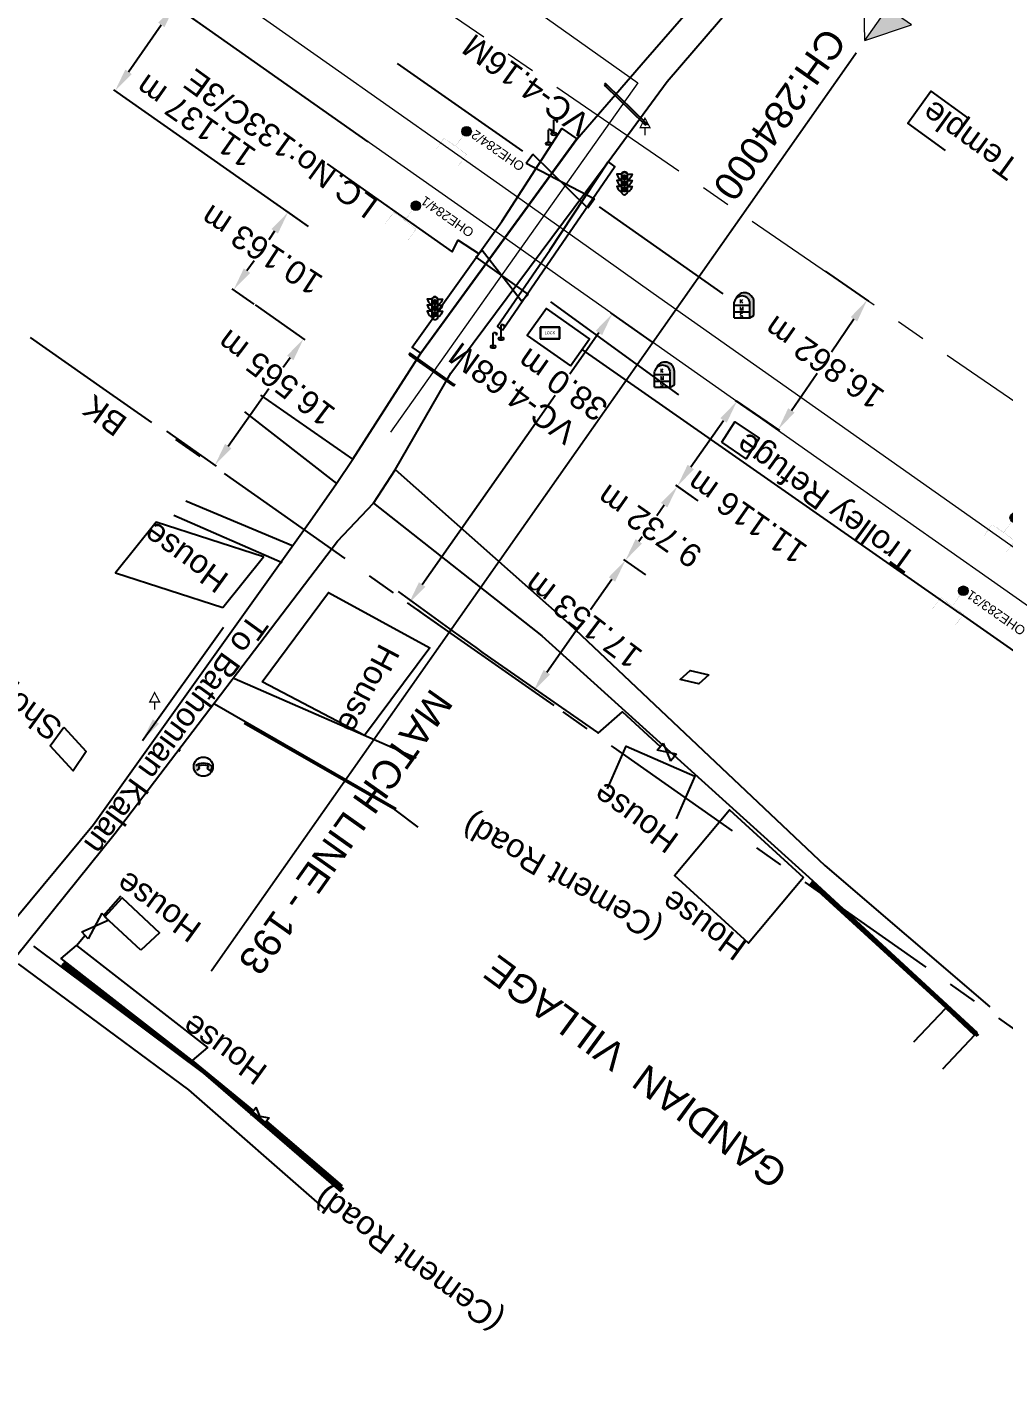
# Model space of a CAD drawing. Header units: metres. Extents: x 646303 to 662875, y 3366650 to 3378730.
# Drawn here: x 657634.2 to 657739, y 3370200.3 to 3370347 of the extents above; entities that cross this region are included whole.
import ezdxf
from ezdxf.enums import TextEntityAlignment as Align

# ---------------------------------------------------------------- set-up
doc = ezdxf.new("R2010")
doc.units = ezdxf.units.M
doc.header["$MEASUREMENT"] = 0
doc.header["$PDMODE"] = 3
doc.header["$PDSIZE"] = 0.5
doc.linetypes.add('CENTER', pattern=[50.8, 31.75, -6.35, 6.35, -6.35])
doc.linetypes.add('PHANTOM2', pattern=[1.25, 0.625, -0.125, 0.125, -0.125, 0.125, -0.125])
for name, color, linetype in [('ARCH', 7, 'Continuous'), ('CART_TRACK', 34, 'Continuous'), ('COMMERCIAL_BLD_PUC', 251, 'Continuous'), ('COMPOUND_WALL', 251, 'Continuous'), ('DFCC Boundary', 6, 'CENTER'), ('Dimension', 10, 'Continuous'), ('DRAIN_BOTTOM', 5, 'Continuous'), ('DRAIN_TOP', 5, 'Continuous'), ('FOOTPATH', 251, 'Continuous'), ('Gate', 251, 'Continuous'), ('GOVT_BUILDING', 251, 'Continuous'), ('GRILL', 251, 'Continuous'), ('KILOMETER_STONE', 251, 'Continuous'), ('LAMP_POST', 7, 'Continuous'), ('LOCK', 251, 'Continuous'), ('MATCH LINE', 7, 'Continuous'), ('RELIGIOUS_PLACE', 251, 'Continuous'), ('RESIDENTIAL_BL_PUC', 251, 'Continuous'), ('Side Details', 251, 'Continuous'), ('SIGN_BOARD', 251, 'Continuous'), ('SIGNAL_POST', 8, 'Continuous'), ('SUB_ROAD_EDGE', 34, 'Continuous'), ('TELEPHONE', 251, 'Continuous'), ('Telephone_Pole', 251, 'Continuous'), ('TOPO_GATE', 251, 'Continuous'), ('TOPO_TEXT', 251, 'Continuous'), ('TROLLEY_STAND', 7, 'Continuous'), ('Village Name', 7, 'Continuous')]:
    doc.layers.add(name, color=color, linetype=linetype)
for name, color, linetype, lineweight in [('BOUNDARY DIMENTION', 10, 'Continuous', 0), ('Existing Chainage', 7, 'Continuous', 0), ('Existing IR Track', 143, 'Continuous', 0), ('Existing Railway Boundary', 7, 'CENTER', 0), ('KM STONE', 7, 'Continuous', 0), ('LC DETAILS IN PLAN', 7, 'Continuous', 0), ('OHE MAST', 8, 'Continuous', 0), ('OHE MAST TEXT', 8, 'Continuous', 0)]:
    doc.layers.add(name, color=color, linetype=linetype, lineweight=lineweight)
doc.styles.add('CUT-FILL', font='cut-fill.shx', dxfattribs={"height": 2})
doc.styles.add('notes', font='romans.shx', dxfattribs={"height": 2})
doc.styles.get("Standard").update_dxf_attribs({"font": 'arial.ttf'})
doc.styles.add('Style-Arial', font='arial.ttf')
doc.styles.add('Vill txt', font='arial.ttf', dxfattribs={"height": 3})
doc.dimstyles.new('DIM', dxfattribs={"dimtxt": 2.5, "dimasz": 2.5, "dimexe": 0.18, "dimexo": 0.0625, "dimgap": 0.09, "dimtad": 0, "dimtih": 1, "dimtoh": 1, "dimdec": 3, "dimzin": 0, "dimdsep": 46, "dimtxsty": 'Standard', "dimcen": 0.09, "dimadec": 0, "dimazin": 0, "dimtfac": 1, "dimtdec": 3, "dimtofl": 0, "dimtmove": 0, "dimatfit": 3, "dimfxl": 1, "dimtolj": 1, "dimtzin": 0, "dimarcsym": 0})
doc.dimstyles.new('ISO-25', dxfattribs={"dimtxt": 2.5, "dimasz": 2.5, "dimexe": 1.25, "dimexo": 0.625, "dimtad": 1, "dimtxsty": 'Standard', "dimcen": 2.5, "dimadec": 0, "dimazin": 0, "dimtfac": 1, "dimtmove": 0, "dimatfit": 3, "dimfxl": 1, "dimarcsym": 0})

# ---------------------------------------------------------------- blocks, each defined once
blk = doc.blocks.new('GT')
at = {"layer": 'Gate'}
for p, q in [((-0.5, -0.5), (-0.5, 0.5)), ((-0.5, 0.5), (0.5, -0.5)), ((0.5, 0.5), (0.5, -0.5))]:
    blk.add_line(p, q, dxfattribs=at)
blk.add_lwpolyline([(0.5, 0.5), (-0.5, -0.5)], dxfattribs=at)
blk = doc.blocks.new('KMS')
blk.add_hatch(color=256).paths.add_polyline_path([(0.84, 1.71), (0.84, 0), (1.28, 0.25), (1.28, 1.71, 0.82134), (-0.65, 2.08, -0.601821)])
for points in [[(-0.84, 0), (-0.84, 1.71)], [(0.84, 0), (0.84, 1.71)], [(1.28, 0.25), (1.28, 1.71)], [(-0.84, 1.38), (0.84, 1.38)], [(-0.84, 0.64), (0.84, 0.64)], [(-0.84, 0), (0.84, 0)], [(0.84, 0), (1.28, 0.25)]]:
    blk.add_lwpolyline(points)
for centre, radius, start, end in [((0, 1.5), 0.867, 14.1462, 165.8538), ((0.28, 1.7), 1, 0.4859, 158.6661)]:
    blk.add_arc(centre, radius, start, end)
at = {"style": 'notes'}
for s, p in [('K', (-0.25, 1.58)), ('S', (-0.25, 0.09)), ('M', (-0.25, 0.81))]:
    blk.add_text(s, height=0.391, dxfattribs=at).set_placement(p)
blk = doc.blocks.new('LOCK')
for p, q in [((-0.98, 0.67, 213), (-0.98, -0.6, 213)), ((1.14, 0.67, 213), (-0.98, 0.67, 213)), ((-0.93, 0.62, 213), (-0.93, -0.55, 213)), ((1.09, 0.62, 213), (-0.93, 0.62, 213)), ((1.09, -0.55, 213), (1.09, 0.62, 213)), ((1.14, -0.6, 213), (1.14, 0.67, 213)), ((-0.98, -0.6, 213), (1.14, -0.6, 213)), ((-0.93, -0.55, 213), (1.09, -0.55, 213))]:
    blk.add_line(p, q)
at = {"style": 'CUT-FILL'}
blk.add_text('LOCK', height=0.3, dxfattribs=at).set_placement((-0.49, -0.1, 213))
blk = doc.blocks.new('LP')
for points in [[(0, 0), (0, 1.5)], [(0.25, 1.35), (0.44, 1.35)]]:
    blk.add_lwpolyline(points)
for centre, radius, start, end in [((0.07, 0.99), 0.519, 57.6425, 97.3165), ((0.34, 1.33), 0.094, 11.7012, 168.0476)]:
    blk.add_arc(centre, radius, start, end)
at = {"extrusion": (0, 0, -1)}
blk.add_ellipse((0, 0.01), major_axis=(0.308, 0), ratio=0.400495, dxfattribs=at)
blk.add_ellipse((0.35, 1.36), major_axis=(0.0017, 0.0438), ratio=0.461056, start_param=1.74022, end_param=4.575836)
blk = doc.blocks.new('SIG')
for color, points in [(1, [(-0.22, 0.42, 0.180295), (-0.01, 0.33, -0.00255), (0.01, 0.33, -0.00255), (0.02, 0.33, 0.180295), (0.23, 0.42, -0.002654), (0.25, 0.44, 0.184495), (0.33, 0.65, 1.000001), (-0.32, 0.65, 0.184495), (-0.24, 0.44, -0.002654)]), (2, [(0.23, -0.23, -0.002654), (0.25, -0.21, 0.184495), (0.33, 0.01, 1.000001), (-0.32, 0.01, 0.184495), (-0.24, -0.21, -0.002654), (-0.22, -0.23, 0.180295), (-0.01, -0.32, -0.00255), (0.01, -0.32, -0.00255), (0.02, -0.32, 0.180295)]), (3, [(0.23, -0.88, -0.002654), (0.25, -0.86, 0.184495), (0.33, -0.64, 1.000001), (-0.32, -0.64, 0.184495), (-0.24, -0.86, -0.002654), (-0.22, -0.88, 0.395599)])]:
    blk.add_hatch(color=color).paths.add_polyline_path(points)
for p, q in [((-0.31, 0.98), (-0.32, -0.9)), ((0.33, -0.9), (0.32, 0.98))]:
    blk.add_line(p, q)
for points in [[(-0.31, 0.98), (-0.81, 0.98, 0.198758), (-0.42, 0.41, 0.003814), (-0.31, 0.39, 0.003814)], [(-0.31, 0.33), (-0.81, 0.33, 0.198758), (-0.42, -0.23, 0.003727), (-0.32, -0.26, 0.003727)], [(0.32, 0.98), (0.82, 0.98, -0.198758), (0.44, 0.41, -0.003814), (0.32, 0.39, -0.003814)], [(0.32, 0.33), (0.82, 0.33, -0.198758), (0.44, -0.23, -0.003727), (0.33, -0.26, -0.003727)], [(-0.32, -0.32), (-0.81, -0.32, 0.198758), (-0.42, -0.88, 0.003639), (-0.32, -0.9)], [(0.33, -0.32), (0.82, -0.32, -0.198758), (0.44, -0.88, -0.003639), (0.33, -0.9)]]:
    blk.add_lwpolyline(points, format="xyb")
for centre, radius, start, end in [((0.01, 0.91), 0.324, 12.4049, 167.5951), ((0.01, 0.81), 0.357, 27.7578, 152.2422), ((0.01, -0.9), 0.324, 181.4572, 358.5428)]:
    blk.add_arc(centre, radius, start, end)
blk = doc.blocks.new('TP')
at = {"layer": 'Telephone_Pole'}
blk.add_hatch(color=8, dxfattribs=at).paths.add_polyline_path([(0.49, 0.08, -0.516403), (0.5, 0.04, 0.157799), (0.42, -0.19, 0.257253), (0.43, -0.21), (0.7, -0.4, 0.297943), (0.73, -0.4, 0.213635), (0.94, -0.09, 0.292624), (0.86, 0.1, 0.314672), (-0.86, 0.1, 0.297888), (-0.94, -0.1, 0.205841), (-0.73, -0.4, 0.297943), (-0.7, -0.4), (-0.43, -0.21, 0.257253), (-0.42, -0.19, 0.155164), (-0.5, 0.04, -0.510878), (-0.49, 0.08, -0.167449)])
at = {"layer": 'Telephone_Pole', "color": 8}
for p, q in [((-0.7, -0.4), (-0.43, -0.21)), ((-0.44, -0.22), (-0.44, -0.22)), ((0.7, -0.4), (0.43, -0.21)), ((0.44, -0.22), (0.44, -0.22))]:
    blk.add_line(p, q, dxfattribs=at)
blk.add_circle((0, 0), 1.03, dxfattribs=at)
for centre, radius, start, end in [((0.01, -1.13), 1.5, 55.3659, 125.2353), ((-0.48, 0.05), 0.0243, 109.2181, 217.464), ((-0.82, -0.21), 0.402, 2.1844, 37.464), ((0.01, -1.34), 1.5, 71.1943, 109.2181), ((0.82, -0.21), 0.402, 141.9464, 177.8156), ((0.48, 0.06), 0.0243, 321.9464, 71.1943), ((0.75, -0.06), 0.194, 350.1231, 55.3659), ((-0.44, -0.19), 0.0258, 304.4776, 2.1844), ((0.44, -0.19), 0.0258, 177.8156, 235.5224), ((0.72, -0.38), 0.0258, 235.5224, 301.8866), ((0.49, -0.01), 0.462, 301.8866, 350.1231)]:
    blk.add_arc(centre, radius, start, end, dxfattribs=at)
blk = doc.blocks.new('TSB')
at = {"const_width": 0.132}
blk.add_lwpolyline([(-0.51, 0.84), (0.54, 0.84), (0, 1.85)], close=True, dxfattribs=at)
at = {"const_width": 0.142}
blk.add_lwpolyline([(0, 0.84), (0, 0)], dxfattribs=at)
blk = doc.blocks.new('OHE MAST')
h = blk.add_hatch(color=256)
edge = h.paths.add_edge_path()
edge.add_arc((0, 0), 0.514, 0, 360)
at = {"const_width": 0.01, "flags": 128}
for points in [[(1.5, 3.5), (1.5, 2), (-1.5, 2), (-1.5, 3.5)], [(0, 2), (0, 0)]]:
    blk.add_lwpolyline(points, dxfattribs=at)
blk.add_circle((0, 0), 0.514)
blk = doc.blocks.new('KM POST PLAN')
at = {"extrusion": (0, 0, -1)}
h = blk.add_hatch(color=256, dxfattribs=at)
h.paths.add_polyline_path([(0, -20), (0, -8.47), (3, -8.47), (3, -20)])
h.paths.add_polyline_path([(0, -8.47), (0, 0), (6.25, -8.47), (3, -8.47)], flags=16)
at = {"flags": 128}
for points in [[(0, 0), (-6.25, -8.47), (6.25, -8.47)], [(0, 0), (0, -20)], [(0, 0), (6.25, -8.47)], [(3, -8.47), (3, -20), (-3, -20), (-3, -8.47)]]:
    blk.add_lwpolyline(points, dxfattribs=at)
at = {"style": 'Style-Arial'}
blk.add_attdef('KM-POST', text='', height=6, dxfattribs=at).set_placement((0, -26, -263.95), align=Align.MIDDLE_CENTER)
blk = doc.blocks.new('*D7395')
at = {"layer": 'Defpoints', "color": 0, "transparency": 16777216}
for p in [(657703.98, 3370297.74), (657706.24, 3370296.15), (657700.64, 3370288.19)]:
    blk.add_point(p, dxfattribs=at)
at = {"layer": 'Dimension', "color": 0, "lineweight": -2, "transparency": 16777216}
for p, q in [((657706.19, 3370296.18), (657703.83, 3370297.84)), ((657702.54, 3370295.7), (657701.75, 3370294.57)), ((657699.82, 3370291.83), (657700.18, 3370292.34)), ((657700.59, 3370288.22), (657698.23, 3370289.88))]:
    blk.add_line(p, q, dxfattribs=at)
at = {"layer": 'Dimension', "color": 0, "transparency": 16777216}
for points in [[(657702.2, 3370295.94), (657702.88, 3370295.46), (657703.98, 3370297.74)], [(657699.48, 3370292.07), (657700.16, 3370291.59), (657698.38, 3370289.78)]]:
    blk.add_solid(points, dxfattribs=at)
at = {"layer": 'Dimension', "color": 0, "lineweight": 0, "transparency": 16777216, "insert": (657700.96, 3370293.45), "char_height": 2.5, "attachment_point": 5, "rotation": 145}
blk.add_mtext('\\A1;9.732 m', dxfattribs=at)
blk = doc.blocks.new('*D7396')
at = {"layer": 'Defpoints', "color": 0, "transparency": 16777216}
for p in [(657710.35, 3370306.85), (657712.63, 3370305.24), (657706.24, 3370296.15)]:
    blk.add_point(p, dxfattribs=at)
at = {"layer": 'Dimension', "color": 0, "lineweight": -2, "transparency": 16777216}
for p, q in [((657712.58, 3370305.28), (657710.2, 3370306.95)), ((657705.4, 3370299.8), (657708.91, 3370304.8)), ((657706.19, 3370296.18), (657703.81, 3370297.85))]:
    blk.add_line(p, q, dxfattribs=at)
at = {"layer": 'Dimension', "color": 0, "transparency": 16777216}
for points in [[(657708.57, 3370305.04), (657709.26, 3370304.56), (657710.35, 3370306.85)], [(657705.06, 3370300.04), (657705.74, 3370299.56), (657703.96, 3370297.75)]]:
    blk.add_solid(points, dxfattribs=at)
at = {"layer": 'Dimension', "color": 0, "lineweight": 0, "transparency": 16777216, "insert": (657711.42, 3370294.41), "char_height": 2.5, "attachment_point": 5, "rotation": 145}
blk.add_mtext('\\A1;11.116 m', dxfattribs=at)
blk = doc.blocks.new('*D7397')
at = {"layer": 'Defpoints', "color": 0, "transparency": 16777216}
for p in [(657662.19, 3370327.14), (657664.44, 3370325.55), (657658.59, 3370317.24)]:
    blk.add_point(p, dxfattribs=at)
at = {"layer": 'Dimension', "color": 0, "lineweight": -2, "transparency": 16777216}
for p, q in [((657664.39, 3370325.59), (657662.05, 3370327.24)), ((657660.75, 3370325.09), (657660.12, 3370324.19)), ((657657.78, 3370320.87), (657658.55, 3370321.96)), ((657658.54, 3370317.28), (657656.2, 3370318.93))]:
    blk.add_line(p, q, dxfattribs=at)
at = {"layer": 'Dimension', "color": 0, "transparency": 16777216}
for points in [[(657660.41, 3370325.33), (657661.1, 3370324.85), (657662.19, 3370327.14)], [(657657.44, 3370321.11), (657658.12, 3370320.63), (657656.35, 3370318.82)]]:
    blk.add_solid(points, dxfattribs=at)
at = {"layer": 'Dimension', "color": 0, "lineweight": 0, "transparency": 16777216, "insert": (657659.34, 3370323.07), "char_height": 2.5, "attachment_point": 5, "rotation": 147}
blk.add_mtext('\\A1;10.163 m', dxfattribs=at)
blk = doc.blocks.new('*D7398')
at = {"layer": 'Defpoints', "color": 0, "transparency": 16777216}
for p in [(657650.03, 3370349.28), (657670.84, 3370334.67), (657664.44, 3370325.55)]:
    blk.add_point(p, dxfattribs=at)
at = {"layer": 'Dimension', "color": 0, "lineweight": -2, "transparency": 16777216}
for p, q in [((657670.79, 3370334.7), (657649.88, 3370349.39)), ((657645.07, 3370342.21), (657648.59, 3370347.24)), ((657664.39, 3370325.59), (657643.48, 3370340.27))]:
    blk.add_line(p, q, dxfattribs=at)
at = {"layer": 'Dimension', "color": 0, "transparency": 16777216}
for points in [[(657648.25, 3370347.48), (657648.93, 3370347), (657650.03, 3370349.28)], [(657644.73, 3370342.45), (657645.41, 3370341.97), (657643.63, 3370340.17)]]:
    blk.add_solid(points, dxfattribs=at)
at = {"layer": 'Dimension', "color": 0, "lineweight": 0, "transparency": 16777216, "insert": (657652.27, 3370336.9), "char_height": 2.5, "attachment_point": 5, "rotation": 145}
blk.add_mtext('\\A1;11.137 m', dxfattribs=at)
blk = doc.blocks.new('*D7293')
at = {"layer": 'Defpoints', "color": 0, "linetype": 'ByBlock', "ltscale": 0.5, "transparency": 16777216}
for p in [(657719.75, 3370320.85), (657724.32, 3370317.71), (657710.2, 3370306.95)]:
    blk.add_point(p, dxfattribs=at)
at = {"layer": 'Existing Railway Boundary', "color": 0, "linetype": 'ByBlock', "lineweight": -2, "ltscale": 0.5, "transparency": 16777216}
for p, q in [((657719.8, 3370320.82), (657724.46, 3370317.61)), ((657722.9, 3370315.65), (657720.48, 3370312.13)), ((657716.19, 3370305.87), (657718.94, 3370309.88)), ((657710.26, 3370306.91), (657714.92, 3370303.71))]:
    blk.add_line(p, q, dxfattribs=at)
at = {"layer": 'Existing Railway Boundary', "color": 0, "linetype": 'ByBlock', "ltscale": 0.5, "transparency": 16777216}
for points in [[(657722.56, 3370315.89), (657723.25, 3370315.42), (657724.32, 3370317.71)], [(657715.85, 3370306.11), (657716.53, 3370305.64), (657714.77, 3370303.81)]]:
    blk.add_solid(points, dxfattribs=at)
at = {"layer": 'Existing Railway Boundary', "color": 0, "linetype": 'ByBlock', "ltscale": 0.5, "transparency": 16777216, "insert": (657719.71, 3370311), "char_height": 2.5, "attachment_point": 5, "rotation": 145}
blk.add_mtext('\\A1;16.862 m', dxfattribs=at)
blk = doc.blocks.new('*D7157')
at = {"layer": 'BOUNDARY DIMENTION', "color": 0, "lineweight": -2, "transparency": 16777216}
for p, q in [((657700.59, 3370288.22), (657698.23, 3370289.88)), ((657696.94, 3370287.73), (657694.64, 3370284.46)), ((657689.96, 3370277.79), (657693.07, 3370282.22)), ((657690.74, 3370274.19), (657688.37, 3370275.85))]:
    blk.add_line(p, q, dxfattribs=at)
at = {"layer": 'BOUNDARY DIMENTION', "color": 0, "transparency": 16777216}
for points in [[(657696.6, 3370287.97), (657697.28, 3370287.5), (657698.38, 3370289.78)], [(657689.61, 3370278.03), (657690.3, 3370277.55), (657688.52, 3370275.74)]]:
    blk.add_solid(points, dxfattribs=at)
at = {"layer": 'Defpoints', "color": 0, "transparency": 16777216}
for p in [(657700.65, 3370288.19), (657688.52, 3370275.74), (657690.79, 3370274.15)]:
    blk.add_point(p, dxfattribs=at)
at = {"layer": 'BOUNDARY DIMENTION', "color": 0, "transparency": 16777216, "insert": (657693.85, 3370283.34), "char_height": 2.5, "attachment_point": 5, "rotation": 143}
blk.add_mtext('\\A1;17.153 m', dxfattribs=at)
blk = doc.blocks.new('*D7158')
at = {"layer": 'BOUNDARY DIMENTION', "color": 0, "lineweight": -2, "transparency": 16777216}
for p, q in [((657658.65, 3370317.2), (657664, 3370313.45)), ((657662.42, 3370311.5), (657661.68, 3370310.46)), ((657655.77, 3370302.04), (657660.11, 3370308.22)), ((657649.13, 3370303.65), (657654.48, 3370299.89))]:
    blk.add_line(p, q, dxfattribs=at)
at = {"layer": 'BOUNDARY DIMENTION', "color": 0, "transparency": 16777216}
for points in [[(657662.08, 3370311.74), (657662.76, 3370311.26), (657663.85, 3370313.55)], [(657655.43, 3370302.28), (657656.11, 3370301.8), (657654.33, 3370299.99)]]:
    blk.add_solid(points, dxfattribs=at)
at = {"layer": 'Defpoints', "color": 0, "transparency": 16777216}
for p in [(657658.6, 3370317.24), (657649.08, 3370303.68), (657654.33, 3370299.99)]:
    blk.add_point(p, dxfattribs=at)
at = {"layer": 'BOUNDARY DIMENTION', "color": 0, "transparency": 16777216, "insert": (657660.9, 3370309.34), "char_height": 2.5, "attachment_point": 5, "rotation": 143}
blk.add_mtext('\\A1;16.565 m', dxfattribs=at)
blk = doc.blocks.new('*D7187')
at = {"layer": 'Defpoints', "color": 0, "linetype": 'Continuous', "ltscale": 0.5, "transparency": 16777216}
for p in [(657701.34, 3370313.18), (657675.14, 3370285.14), (657679.5, 3370282.08)]:
    blk.add_point(p, dxfattribs=at)
at = {"layer": 'DFCC Boundary', "color": 0, "linetype": 'Continuous', "lineweight": -2, "ltscale": 0.5, "transparency": 16777216}
for p, q in [((657701.29, 3370313.21), (657696.83, 3370316.34)), ((657695.54, 3370314.19), (657692.42, 3370309.75)), ((657676.57, 3370287.19), (657690.84, 3370307.51)), ((657679.45, 3370282.12), (657674.99, 3370285.24))]:
    blk.add_line(p, q, dxfattribs=at)
at = {"layer": 'DFCC Boundary', "color": 0, "linetype": 'Continuous', "ltscale": 0.5, "transparency": 16777216}
for points in [[(657695.2, 3370314.43), (657695.88, 3370313.95), (657696.98, 3370316.24)], [(657676.23, 3370287.43), (657676.92, 3370286.95), (657675.14, 3370285.14)]]:
    blk.add_solid(points, dxfattribs=at)
at = {"layer": 'DFCC Boundary', "color": 0, "linetype": 'Continuous', "ltscale": 0.5, "transparency": 16777216, "insert": (657691.63, 3370308.63), "char_height": 2.5, "attachment_point": 5, "rotation": 145}
blk.add_mtext('\\A1;38.0 m', dxfattribs=at)

msp = doc.modelspace()

# ---------------------------------------------------------------- linework, layer by layer
at = {"layer": 'ARCH', "linetype": 'Continuous'}
for points in [[(657696.126, 3370340.796, 270.432), (657696.264, 3370340.661, 270.43), (657696.401, 3370340.803, 270.431), (657696.263, 3370340.938, 270.431)], [(657700.595, 3370336.493, 270.483), (657700.44, 3370336.576, 270.502), (657700.544, 3370336.764, 270.487), (657700.6999, 3370336.6805, 270.487)], [(657675.265, 3370311.799, 269.747), (657675.368, 3370311.959, 269.756), (657675.299, 3370312.015, 269.755), (657675.1959, 3370311.8548, 269.755)], [(657679.891, 3370308.532, 269.757), (657679.985, 3370308.656, 269.765), (657680.074, 3370308.635, 269.765), (657679.9799, 3370308.5108, 269.765)]]:
    msp.add_polyline3d(points, close=True, dxfattribs=at)
for points in [[(657700.44, 3370336.576, 270.502), (657696.264, 3370340.661, 270.43)], [(657696.401, 3370340.803, 270.431), (657700.544, 3370336.764, 270.487)], [(657679.891, 3370308.532, 269.757), (657675.265, 3370311.799, 269.747)], [(657675.368, 3370311.959, 269.756), (657679.985, 3370308.656, 269.765)]]:
    msp.add_polyline3d(points, dxfattribs=at)
at = {"layer": 'CART_TRACK', "linetype": 'Continuous'}
for points in [[(657669.139, 3370300.654, 269.051), (657659.263, 3370307.509, 268.513)], [(657657.515, 3370305.729, 268.635), (657667.387, 3370298.034, 268.932)]]:
    msp.add_polyline3d(points, dxfattribs=at)
at = {"layer": 'COMMERCIAL_BLD_PUC', "linetype": 'Continuous'}
msp.add_polyline3d([(657638.114, 3370271.878, 267.668), (657640.537, 3370269.259, 266.963), (657639.125, 3370267.198, 266.769), (657636.6552, 3370269.8676, 266.769)], close=True, dxfattribs=at)
at = {"layer": 'COMPOUND_WALL', "ltscale": 5}
msp.add_lwpolyline([(657673.997, 3370286.443), (657679.899, 3370282.157), (657682.339, 3370280.427), (657683.093, 3370279.868), (657695.384, 3370271.31), (657695.451, 3370271.237), (657698.076, 3370273.536), (657702.119, 3370269.798)], dxfattribs=at)
at = {"layer": 'COMPOUND_WALL', "linetype": 'Continuous'}
for points in [[(657734.3175, 3370284.0645, 269.831), (657693.7278, 3370312.4075, 271.5315)], [(657734.3175, 3370284.0645, 269.831), (657809.877, 3370231.192, 269.827)], [(657676.159, 3370261.163, 269.053), (657673.67, 3370262.997, 268.547), (657657.465, 3370272.266, 267.618)], [(657642.391, 3370251.678, 267.876), (657644.23, 3370253.785, 267.678)], [(657639.5148, 3370248.4882, 267.743), (657640.392, 3370249.541, 267.875)], [(657651.898, 3370236.129, 268.002), (657658.464, 3370230.718, 268.102)], [(657659.859, 3370229.591, 268.094), (657668.003, 3370222.657, 268.454)]]:
    msp.add_polyline3d(points, dxfattribs=at)
at = {"layer": 'DFCC Boundary', "ltscale": 0.5, "flags": 128}
msp.add_lwpolyline([(662565.6431, 3366842.0459), (662548.217, 3366854.2838), (662532.9064, 3366864.9999), (662517.5595, 3366875.7415), (662503.9915, 3366885.2805), (662490.4749, 3366894.7833), (662474.3945, 3366906.0736), (662458.24, 3366917.4159), (662441.4584, 3366929.1606), (662424.5366, 3366941.0035), (662407.7649, 3366952.7786), (662401.9048, 3366956.8928), (662320.9687, 3367015.5234), (662173.0911, 3367118.297), (662018.0169, 3367217.942), (662022.9408, 3367225.2355), (661945.6773, 3367280.5926), (661744.5178, 3367412.7853), (661728.4159, 3367389.8783), (661409.5023, 3367613.7762), (661431.3001, 3367645.1669), (661427.7408, 3367647.6718), (661418.8583, 3367653.9104), (661409.9095, 3367660.1956), (661395.2505, 3367670.5394), (661384.8196, 3367677.9127), (661375.1078, 3367684.7268), (661367.5374, 3367690.0517), (661358.0886, 3367696.6907), (661348.6239, 3367703.3322), (661344.5162, 3367706.2202), (661344.9668, 3367706.8618), (661335.3627, 3367713.6144), (661327.3851, 3367719.2077), (661318.2791, 3367725.5812), (661309.8813, 3367731.4842), (661284.4315, 3367749.4044), (661267.3402, 3367761.4491), (661243.4783, 3367778.4888), (661216.7453, 3367741.0546), (661213.241, 3367743.5572), (661195.5836, 3367756.6071), (661177.9702, 3367769.626), (661156.4467, 3367785.8356), (661148.0607, 3367792.1995), (661133.6905, 3367803.0041), (661119.5191, 3367813.6733), (661105.6946, 3367823.9215), (661093.9054, 3367832.6241), (661077.5228, 3367844.5054), (661061.2799, 3367856.285), (661045.32, 3367867.5775), (661029.0726, 3367879.0734), (661013.2584, 3367890.1762), (660997.2782, 3367901.3956), (660980.9788, 3367912.8451), (660964.6327, 3367924.3276), (660947.3461, 3367936.4864), (660930.1333, 3367948.5934), (660912.5707, 3367960.9093), (660894.9306, 3367973.2796), (660877.6422, 3367985.4277), (660860.2634, 3367997.6393), (660842.9781, 3368009.8166), (660825.4983, 3368022.131), (660811.339, 3368032.2028), (660797.4119, 3368042.1094), (660782.5128, 3368052.5993), (660767.4808, 3368063.1827), (660751.0012, 3368074.7254), (660734.3125, 3368086.4147), (660719.3275, 3368096.9585), (660704.3795, 3368107.4761), (660688.7093, 3368118.477), (660672.9397, 3368129.5475), (660655.797, 3368141.5941), (660638.5652, 3368153.7032), (660622.8618, 3368164.7374), (660607.1396, 3368175.7847), (660591.9852, 3368186.3839), (660576.7315, 3368197.0526), (660560.3095, 3368208.6108), (660544.116, 3368220.0082), (660528.3397, 3368231.0748), (660512.5414, 3368242.1568), (660497.4509, 3368252.7533), (660482.4222, 3368263.3065), (660466.968, 3368274.1704), (660451.6169, 3368284.9618), (660435.5277, 3368296.2674), (660419.4587, 3368307.5588), (660403.2343, 3368318.9753), (660387.0692, 3368330.3501), (660371.9016, 3368340.9863), (660362.0092, 3368347.9233), (660341.7308, 3368362.192), (660326.8725, 3368372.6492), (660312.0627, 3368383.0453), (660297.0115, 3368393.6109), (660281.2321, 3368404.7091), (660265.4328, 3368415.8212), (660253.8818, 3368423.9326), (660242.0763, 3368432.2231), (660226.6332, 3368443.1155), (660211.0272, 3368454.1226), (660195.2302, 3368465.2236), (660179.3654, 3368476.3723), (660162.5154, 3368488.1794), (660145.4635, 3368500.1281), (660129.3603, 3368511.4565), (660113.1961, 3368522.8278), (660097.2382, 3368534.0507), (660081.2523, 3368545.2932), (660064.458, 3368557.1251), (660047.7677, 3368568.8837), (660032.4691, 3368579.6352), (660017.2758, 3368590.3126), (660000.1632, 3368602.3052), (659983.0731, 3368614.282), (659967.2319, 3368625.4031), (659951.3427, 3368636.5582), (659932.0647, 3368650.1756), (659913.1258, 3368663.5536), (659898.2493, 3368674.0163), (659881.7667, 3368685.6055), (659866.0047, 3368696.7435), (659850.3373, 3368707.8146), (659834.6333, 3368718.8575), (659818.6461, 3368730.0995), (659804.3398, 3368740.181), (659789.9481, 3368750.3227), (659772.9194, 3368762.3136), (659755.8766, 3368774.3145), (659741.0752, 3368784.7603), (659726.3396, 3368795.1596), (659712.011, 3368805.2432), (659697.6029, 3368815.3827), (659684.3535, 3368824.7302), (659671.1528, 3368834.0432), (659654.2885, 3368845.8933), (659636.8714, 3368858.1319), (659622.1467, 3368868.7872), (659608.2832, 3368878.8192), (659592.7424, 3368889.7844), (659576.9096, 3368900.9551), (659562.5868, 3368911.0537), (659553.5917, 3368917.3959), (659534.7433, 3368930.6917), (659521.2685, 3368940.2021), (659508.0292, 3368949.5538), (659494.8098, 3368958.8914), (659481.3273, 3368968.4018), (659467.9498, 3368977.8382), (659454.4923, 3368987.2582), (659440.7837, 3368996.854), (659425.5597, 3369007.614), (659410.0492, 3369018.5753), (659397.5675, 3369027.3641), (659384.5623, 3369036.5214), (659370.5054, 3369046.4276), (659356.4132, 3369056.3585), (659342.3201, 3369066.3092), (659331.8447, 3369073.7055), (659314.7098, 3369085.825), (659301.2296, 3369095.3614), (659287.1805, 3369105.2924), (659273.0852, 3369115.2561), (659259.8762, 3369124.5882), (659246.575, 3369133.9855), (659233.3676, 3369143.319), (659220.1207, 3369152.6803), (659206.3404, 3369162.3938), (659192.4106, 3369172.2127), (659178.3672, 3369182.1367), (659164.3785, 3369192.022), (659162.9385, 3369193.0388), (659183.6795, 3369222.4635), (659172.119, 3369230.6258), (659159.1298, 3369239.7969), (659148.6068, 3369247.2055), (659138.0069, 3369254.6684), (659119.1994, 3369267.9214), (659100.365, 3369281.1933), (659085.533, 3369291.6533), (659070.676, 3369302.1309), (659061.4534, 3369308.6334), (659052.1019, 3369315.2268), (659038.8969, 3369324.5617), (659025.7603, 3369333.8483), (659012.2746, 3369343.3047), (659000.2935, 3369351.7058), (658985.7542, 3369361.9126), (658972.701, 3369371.0824), (658959.9309, 3369380.1093), (658947.2513, 3369389.0721), (658932.3759, 3369399.5827), (658921.8345, 3369407.031), (658905.9406, 3369418.2511), (658894.3687, 3369426.4196), (658881.1048, 3369435.7663), (658867.8714, 3369445.0915), (658853.3089, 3369455.3761), (658838.9326, 3369465.5292), (658823.5657, 3369476.1988), (658807.8953, 3369487.0791), (658792.9935, 3369497.6726), (658789.1301, 3369500.4191), (658764.5252, 3369517.7675), (658750.6615, 3369527.5465), (658735.8772, 3369537.9899), (658721.0329, 3369548.4756), (658706.8044, 3369558.4963), (658692.4812, 3369568.5836), (658679.0099, 3369578.0951), (658665.5152, 3369587.6232), (658651.2818, 3369597.6569), (658636.9905, 3369607.7316), (658622.1701, 3369618.1873), (658607.4224, 3369628.5918), (658593.6263, 3369638.3112), (658579.8399, 3369648.0238), (658566.1309, 3369657.6871), (658552.3621, 3369667.3926), (658537.8692, 3369677.626), (658523.3279, 3369687.8934), (658509.6438, 3369697.5459), (658495.8531, 3369707.2734), (658481.9269, 3369717.1048), (658467.9459, 3369726.9748), (658454.4251, 3369736.5125), (658440.9599, 3369746.011), (658427.1565, 3369755.7285), (658413.3787, 3369765.428), (658398.646, 3369775.8103), (658383.9067, 3369786.1972), (658371.4552, 3369794.9743), (658359.0483, 3369803.72), (658345.546, 3369813.2195), (658332.0048, 3369822.7464), (658318.5168, 3369832.2514), (658305.0219, 3369841.7615), (658291.2617, 3369851.4373), (658277.4987, 3369861.115), (658264.1625, 3369870.4871), (658250.7424, 3369879.918), (658237.5823, 3369889.1736), (658224.3865, 3369898.4543), (658209.4318, 3369909.0033), (658194.5636, 3369919.4914), (658180.151, 3369929.6325), (658165.7287, 3369939.7804), (658156.9292, 3369945.9856), (658133.9487, 3369962.1448), (658109.9616, 3369979.0407), (658086.1386, 3369995.8212), (658069.4823, 3370007.553), (658052.6981, 3370019.3752), (658033.9581, 3370032.6043), (658015.0826, 3370045.9289), (657994.939, 3370060.1316), (657974.6985, 3370074.4026), (657960.2252, 3370084.5842), (657945.643, 3370094.8424), (657928.629, 3370106.7917), (657911.5911, 3370118.7415), (657890.9691, 3370133.2895), (657870.7134, 3370147.5792), (657850.3966, 3370161.8284), (657830.1146, 3370176.0529), (657812.1714, 3370188.7253), (657794.2418, 3370201.388), (657775.9501, 3370214.2546), (657757.6685, 3370227.1142), (657736.4935, 3370242.019), (657715.8063, 3370256.5806), (657697.09, 3370269.7238), (657676.8418, 3370283.9453), (657670.0518, 3370288.7482), (657661.5164, 3370294.7857), (657642.367, 3370308.2307), (657623.1765, 3370321.7045), (657605.0199, 3370334.4839), (657586.8248, 3370347.2905), (657568.2781, 3370360.3555), (657549.69, 3370373.4497), (657534.1551, 3370384.3835), (657518.595, 3370395.335), (657503.5822, 3370405.9238), (657488.6113, 3370416.483), (657477.4694, 3370424.3177), (657456.7199, 3370394.899), (657452.1854, 3370398.0875), (657436.4649, 3370409.1418), (657420.2829, 3370420.542), (657404.1975, 3370431.8742), (657387.5582, 3370443.5761), (657370.8643, 3370455.3165), (657356.3586, 3370465.5498), (657342.0257, 3370475.6612), (657334.1018, 3370481.2282), (657342.1648, 3370492.6732), (657327.3432, 3370503.0861), (657304.5869, 3370519.0736), (657286.4992, 3370531.7939), (657268.5013, 3370544.451), (657251.4778, 3370556.4153), (657234.5183, 3370568.3346), (657219.7856, 3370578.7204), (657205.1604, 3370589.0304), (657189.9505, 3370599.7163), (657174.7446, 3370610.3994), (657157.229, 3370622.7139), (657139.8436, 3370634.9368), (657122.2775, 3370647.282), (657104.8724, 3370659.514), (657088.6726, 3370670.9041), (657072.3463, 3370682.3832), (657052.4463, 3370696.3561), (657032.2468, 3370710.5392), (657017.2111, 3370721.1335), (657002.3465, 3370731.6074), (656985.5169, 3370743.3847), (656968.6279, 3370755.2036), (656952.6202, 3370766.4469), (656936.5129, 3370777.7603), (656917.7376, 3370790.961), (656898.7021, 3370804.3447), (656880.5471, 3370817.1216), (656862.3859, 3370829.9029), (656845.3825, 3370841.8619), (656828.6857, 3370853.6052), (656810.2968, 3370866.5434), (656792.0928, 3370879.3517), (656770.106, 3370894.8035), (656748.097, 3370910.271), (656728.4902, 3370924.0664), (656709.0221, 3370937.7643), (656692.8289, 3370949.1481), (656676.4723, 3370960.6469), (656657.4402, 3370974.0598), (656638.281, 3370987.5622), (656621.3401, 3370999.4861), (656604.5392, 3371011.3113), (656585.7485, 3371024.5046), (656566.9099, 3371037.7317), (656537.298, 3371058.585), (656532.701, 3371052.0376), (656368.7794, 3371159.4659), (656280.7288, 3371198.5806), (656189.7218, 3371230.5142), (656096.9021, 3371265.9123), (656004.8733, 3371310.8246), (655917.3616, 3371369.3401), (655838.0052, 3371438.656), (655768.8371, 3371518.5854), (655712.6719, 3371608.6179), (655647.9895, 3371736.3311)], dxfattribs=at)
at = {"layer": 'DRAIN_BOTTOM', "linetype": 'Continuous'}
for points in [[(657736.258, 3370238.746, 269.053), (657718.227, 3370255.16, 268.723)], [(657718.2777, 3370255.2467, 268.771), (657736.2525, 3370238.8388, 269.121)], [(657667.999, 3370222.138, 268.681), (657653.167, 3370234.839, 268.419), (657637.936, 3370246.442, 268.1)], [(657637.996, 3370246.507, 268.106), (657653.253, 3370234.858, 268.42), (657668.035, 3370222.178, 268.648)]]:
    msp.add_polyline3d(points, dxfattribs=at)
at = {"layer": 'DRAIN_TOP', "linetype": 'Continuous'}
for points in [[(657718.159, 3370255.104, 268.837), (657736.08, 3370238.741, 269.212)], [(657736.149, 3370238.98, 269.183), (657718.37, 3370255.311, 268.795)], [(657637.871, 3370246.368, 268.393), (657653.064, 3370234.798, 268.514), (657667.882, 3370222.07, 268.848)], [(657668.172, 3370222.299, 268.714), (657653.211, 3370235.037, 268.514), (657638.131, 3370246.646, 268.157)]]:
    msp.add_polyline3d(points, dxfattribs=at)
at = {"layer": 'Existing Chainage', "color": 0, "linetype": 'Continuous', "lineweight": 13, "flags": 128}
msp.add_lwpolyline([(657709.9562, 3370325.4514), (657701.3359, 3370313.1759)], dxfattribs=at)
at = {"layer": 'Existing IR Track', "flags": 128}
for points in [[(657542.9134, 3370430.0012), (657558.4511, 3370419.0771), (657573.8937, 3370408.2198), (657592.6018, 3370395.0611), (657611.2076, 3370381.9743), (657629.3453, 3370369.2203), (657647.5328, 3370356.4313), (657666.6418, 3370342.9742), (657685.8393, 3370329.4548), (657694.4109, 3370323.3752), (657701.3528, 3370318.4518), (657721.3174, 3370304.3853), (657740.3374, 3370290.9845), (657760.7366, 3370276.6302), (657781.892, 3370261.7438), (657800.1888, 3370248.8825), (657818.7703, 3370235.8211), (657836.4912, 3370223.3429)], [(657540.4973, 3370426.3881), (657556.0263, 3370415.4584), (657571.5612, 3370404.5246), (657590.1621, 3370391.4214), (657608.7088, 3370378.3564), (657626.8917, 3370365.5584), (657645.0301, 3370352.7918), (657664.2026, 3370339.3306), (657683.4064, 3370325.8475), (657691.9961, 3370319.7715), (657698.7344, 3370315.0051), (657718.9308, 3370300.8201), (657737.6617, 3370287.6666), (657758.3662, 3370273.0929), (657779.5411, 3370258.1881), (657797.8128, 3370245.3355), (657816.1339, 3370232.4482), (657834.0929, 3370219.7648), (657851.9852, 3370207.1284)]]:
    msp.add_lwpolyline(points, dxfattribs=at)
at = {"layer": 'Existing Railway Boundary', "ltscale": 0.5, "flags": 128}
msp.add_lwpolyline([(655695.3663, 3371793.5754), (655711.513, 3371783.725), (655837.338, 3371666.516), (655896.664, 3371625.403), (655948.651, 3371583.092), (656061.421, 3371499.73), (656120.179, 3371458.709), (656118.6808, 3371456.563), (656134.1953, 3371445.8056), (656188.091, 3371409.1919), (656258.3483, 3371360.6965), (656306.8076, 3371328.3967), (656307.819, 3371318.333), (656341.8204, 3371294.614), (656352.8104, 3371286.9291), (656353.0349, 3371293.9581), (656399.4885, 3371257.2079), (656467.3874, 3371205.4259), (656519.3943, 3371165.6705), (656561.1332, 3371134.4643), (656696.879, 3371057.135), (656765.103, 3370991.786), (657190.218, 3370693.611), (657248.163, 3370651.07), (657303.369, 3370611.936), (657357.203, 3370574.315), (657469.447, 3370495.885), (657520.561, 3370458.991), (657571.453, 3370422.647), (657746.082, 3370302.773), (657804.987, 3370261.127), (657862.698, 3370218.121), (657973.403, 3370140.319), (658020.448, 3370106.576)], dxfattribs=at)
at = {"layer": 'FOOTPATH', "linetype": 'Continuous'}
msp.add_polyline3d([(657676.449, 3370312.031, 270.048), (657675.492, 3370312.657, 270.082), (657685.11, 3370326.159, 270.391), (657691.564, 3370336.124, 270.483), (657693.16, 3370335.017, 270.506)], close=True, dxfattribs=at)
msp.add_polyline3d([(657685.205, 3370314.459, 270.387), (657684.668, 3370314.893, 270.359), (657690.262, 3370323.08, 270.383), (657696.551, 3370332.558, 270.418), (657697.239, 3370332.012, 270.409), (657690.799, 3370322.646, 270.411), (657685.205, 3370314.459, 270.387)], dxfattribs=at)
at = {"layer": 'GOVT_BUILDING', "linetype": 'Continuous'}
msp.add_polyline3d([(657692.482, 3370310.646, 271.543), (657694.545, 3370313.563, 271.524), (657689.9, 3370316.809, 271.668), (657687.837, 3370313.892, 271.668)], close=True, dxfattribs=at)
at = {"layer": 'GRILL', "linetype": 'Continuous'}
for points in [[(657687.363, 3370333.674, 269.707), (657673.927, 3370343.1, 269.073)], [(657666.376, 3370332.316, 269.046), (657679.812, 3370322.89, 269.68), (657680.424, 3370324.15, 268.995), (657682.681, 3370322.685, 269.547)], [(657708.858, 3370318.37, 269.212), (657695.594, 3370327.699, 270.261)], [(657704.116, 3370307.555, 269.233), (657690.3912, 3370317.5235, 269.891)]]:
    msp.add_polyline3d(points, dxfattribs=at)
at = {"layer": 'LC DETAILS IN PLAN', "linetype": 'Continuous', "lineweight": 0, "flags": 128}
msp.add_lwpolyline([(657717.5071, 3370388.5422), (657689.1712, 3370348.4833), (657699.7011, 3370341.0349), (657673.1849, 3370303.5484)], dxfattribs=at)
at = {"layer": 'MATCH LINE', "linetype": 'PHANTOM2', "ltscale": 15, "const_width": 0.2}
msp.add_lwpolyline([(657723.157, 3370344.2462), (657653.9398, 3370245.6968)], dxfattribs=at)
at = {"layer": 'RELIGIOUS_PLACE', "linetype": 'Continuous'}
msp.add_polyline3d([(657732.7302, 3370333.7714, 270.139), (657728.674, 3370336.695, 270.139), (657731.139, 3370340.115, 270.307), (657735.1952, 3370337.1914, 270.307)], dxfattribs=at)
msp.add_polyline3d([(657707.338, 3370277.512, 270.669), (657706.269, 3370276.537, 270.689), (657704.267, 3370277.003, 270.705), (657705.3361, 3370277.9781, 270.705)], close=True, dxfattribs=at)
at = {"layer": 'RESIDENTIAL_BL_PUC', "ltscale": 5}
msp.add_lwpolyline([(657696.4602, 3370265.2693), (657698.469, 3370269.848), (657705.8253, 3370266.6207), (657703.8166, 3370262.0419)], dxfattribs=at)
msp.add_lwpolyline([(657717.488, 3370255.753), (657711.6, 3370248.694), (657703.668, 3370255.961), (657709.556, 3370263.02)], close=True, dxfattribs=at)
at = {"layer": 'RESIDENTIAL_BL_PUC', "linetype": 'Continuous'}
for points in [[(657655.201, 3370284.735, 271.289), (657659.5598, 3370290.1638, 271.316), (657648.024, 3370293.87, 271.42), (657643.6651, 3370288.4412, 271.42)], [(657659.405, 3370276.755, 271.911), (657666.543, 3370286.35, 271.346), (657677.386, 3370280.394, 271.85), (657670.3729, 3370271.0033, 271.85)], [(657646.381, 3370247.937, 270.785), (657642.536, 3370251.542, 269.296), (657644.392, 3370253.566, 269.106), (657648.3875, 3370249.8199, 269.106)], [(657651.907, 3370236.121, 268.002), (657637.829, 3370247.045, 267.411), (657639.473, 3370248.44, 267.735), (657653.5587, 3370237.51, 267.735)]]:
    msp.add_polyline3d(points, close=True, dxfattribs=at)
msp.add_polyline3d([(657729.3297, 3370238.1039, 269.249), (657732.768, 3370241.734, 269.249), (657735.834, 3370238.83, 269.611), (657732.3957, 3370235.1999, 269.611)], dxfattribs=at)
at = {"layer": 'SUB_ROAD_EDGE', "linetype": 'Continuous'}
for points in [[(657570.681, 3370176.502, 267.846), (657590.489, 3370200.37, 267.896), (657617.057, 3370232.253, 268.071), (657641.299, 3370261.434, 268.436), (657664.556, 3370293.978, 268.812), (657667.387, 3370298.034, 268.932), (657669.139, 3370300.654, 269.051), (657676.436, 3370312.019, 270.047), (657693.188, 3370334.966, 270.502), (657700.545, 3370343.475, 270.19), (657707.561, 3370351.565, 269.283), (657738.378, 3370383.083, 268.526), (657770.178, 3370421.695, 268.968), (657799.37, 3370459.619, 268.984), (657830.501, 3370499.679, 268.917)], [(657573.228, 3370174.377, 267.803), (657593.063, 3370198.727, 267.904), (657619.63, 3370230.697, 268.074), (657643.637, 3370260.498, 268.453), (657667.476, 3370291.837, 268.807), (657671.369, 3370295.918, 268.907), (657673.679, 3370299.508, 269.05), (657679.656, 3370309.857, 270.072), (657696.551, 3370332.556, 270.418), (657702.877, 3370341.169, 270.202), (657709.905, 3370349.342, 269.338), (657740.948, 3370381.359, 268.52), (657772.212, 3370419.64, 268.972), (657801.983, 3370457.911, 268.994), (657807.013, 3370464.561, 269.049), (657833.247, 3370498.13, 268.901)], [(657673.689, 3370299.525, 269.051), (657692.353, 3370282.97, 268.711), (657719.78, 3370257.046, 268.832), (657737.489, 3370241.885, 269.118)], [(657662.748, 3370291.299, 268.755), (657651.2066, 3370296.1259, 268.685)], [(657661.545, 3370289.518, 268.738), (657649.9185, 3370294.5856, 268.66)], [(657671.369, 3370295.918, 268.907), (657689.422, 3370281.68, 268.692), (657718.45, 3370255.416, 268.78), (657736.141, 3370239.109, 269.183)], [(657675.944, 3370268.544, 268.952), (657656.447, 3370277.079, 268.559)], [(657673.783, 3370263.106, 268.866), (657654.308, 3370274.343, 268.526)], [(657634.885, 3370248.393, 268.333), (657653.105, 3370234.753, 268.55), (657667.837, 3370222.034, 268.785)], [(657633.232, 3370246.496, 268.338), (657651.491, 3370232.956, 268.556), (657666.125, 3370220.175, 268.791)]]:
    msp.add_polyline3d(points, dxfattribs=at)
at = {"layer": 'TROLLEY_STAND', "linetype": 'Continuous'}
msp.add_polyline3d([(657708.738, 3370302.464, 270.086), (657710.121, 3370304.656, 270.084), (657712.74, 3370302.882, 270.142), (657711.357, 3370300.69, 270.142)], close=True, dxfattribs=at)

# ---------------------------------------------------------------- block references
at = {"layer": 'KILOMETER_STONE', "linetype": 'Continuous'}
for p in [(657710.894, 3370315.791, 268.954), (657702.362, 3370308.353, 268.912)]:
    msp.add_blockref('KMS', p, dxfattribs=at)
at = {"layer": 'KM STONE'}
ref = msp.add_blockref('KM POST PLAN', (657724.0817, 3370345.563), dxfattribs=dict(at, xscale=0.4999999999999998, yscale=0.4999999999999998, zscale=0.4999999999999998, rotation=144.920621047519))
ref.add_attrib('KM-POST', 'KM-284', dxfattribs={"layer": '0', "height": 3, "rotation": 144.920621, "style": 'Style-Arial'}).set_placement((657731.5529, 3370356.2017), align=Align.MIDDLE_CENTER)
at = {"layer": 'LAMP_POST', "linetype": 'Continuous'}
for p in [(657690.132, 3370334.495, 270.305), (657690.694, 3370335.533, 269.928), (657684.21, 3370312.69, 271.553), (657685.039, 3370313.552, 271.487)]:
    msp.add_blockref('LP', p, dxfattribs=at)
at = {"layer": 'LOCK', "linetype": 'Continuous'}
msp.add_blockref('LOCK', (657690.207, 3370314.148, 269.088), dxfattribs=at)
at = {"layer": 'OHE MAST', "color": 2, "rotation": 143.3908318566117}
for p in [(657681.342, 3370335.814), (657675.899, 3370327.831), (657740.159, 3370294.354), (657734.645, 3370286.517)]:
    msp.add_blockref('OHE MAST', p, dxfattribs=at)
at = {"layer": 'SIGN_BOARD', "linetype": 'Continuous'}
for p in [(657700.482, 3370335.376, 270.028), (657647.861, 3370273.748, 268.267)]:
    msp.add_blockref('TSB', p, dxfattribs=at)
at = {"layer": 'SIGNAL_POST', "linetype": 'Continuous'}
for p in [(657698.274, 3370330.228, 270.332), (657677.934, 3370316.841, 270.327)]:
    msp.add_blockref('SIG', p, dxfattribs=at)
at = {"layer": 'TELEPHONE', "linetype": 'Continuous'}
msp.add_blockref('TP', (657653.099, 3370267.642, 267.744), dxfattribs=at)
at = {"layer": 'TOPO_GATE', "xscale": 8.189285683155067, "yscale": 1.199999999999999, "zscale": 8.189285683155067, "rotation": 143.9374395401619}
msp.add_blockref('GT', (657691.39, 3370330.4841), dxfattribs=at)
at = {"layer": 'TOPO_GATE'}
for p, xscale, zscale, rotation in [((657685.131, 3370320.31), 6.824404735962558, 6.824404735962558, 136), ((657702.8302, 3370269.1994), 1.859215649416003, 1.859215649416003, 320), ((657641.4635, 3370250.5425), 2.932068552903421, 2.932068552903421, 42.99999999999999), ((657659.1645, 3370230.1525), 1.790551311778462, 1.790551311778462, 141)]:
    msp.add_blockref('GT', p, dxfattribs=dict(at, xscale=xscale, zscale=zscale, rotation=rotation))

# ---------------------------------------------------------------- texts
at = {"layer": 'Existing Chainage', "color": 0, "linetype": 'Continuous', "lineweight": 0, "insert": (657708.8312, 3370328.9716, 270.139), "char_height": 3, "attachment_point": 6, "rotation": 234.922028, "line_spacing_factor": 0.6, "style": 'Style-Arial'}
msp.add_mtext('CH:284000', dxfattribs=at)
at = {"layer": 'MATCH LINE', "linetype": 'Continuous'}
msp.add_text('MATCH LINE - 193', height=3, rotation=234.693137, dxfattribs=at).set_placement((657677.5773, 3370276.2011))
at = {"layer": 'OHE MAST TEXT'}
for s, p in [('OHE284/2', (657684.6975, 3370333.7525)), ('OHE284/1', (657679.2793, 3370326.6538)), ('OHE283/31', (657738.1553, 3370284.1506))]:
    msp.add_text(s, height=1, rotation=145, dxfattribs=at).set_placement(p, align=Align.MIDDLE_CENTER)
at = {"layer": 'Side Details'}
for s, p in [('VC-4.16M', (657694.8423, 3370337.1878)), ('LC.No:133C/3E', (657672.0433, 3370328.3401, 269.3134)), ('Temple', (657740.8236, 3370332.4469)), ('VC-4.68M', (657693.3727, 3370304.1024)), ('BK', (657645.1169, 3370304.9456)), ('Trolley Refuge', (657729.8009, 3370290.3281)), ('House', (657656.0049, 3370288.1363)), ('Shop', (657638.1827, 3370272.271)), ('House', (657704.2967, 3370260.2134)), ('House', (657653.0896, 3370250.6475)), ('House', (657711.6, 3370248.694)), ('House', (657660.1589, 3370235.3563)), ('(Cement Road)', (657685.5201, 3370208.7536))]:
    msp.add_text(s, height=2.5, rotation=144.100313, dxfattribs=at).set_placement(p)
at = {"layer": 'SUB_ROAD_EDGE', "color": 8, "linetype": 'Continuous'}
msp.add_text('To Bathonian Kalan', height=2.5, rotation=234.036939, dxfattribs=at).set_placement((657658.1753, 3370284.2199, 268.6999))
at = {"layer": 'TOPO_TEXT'}
for s, rotation, p in [('House', 242.326874, (657672.056, 3370281.0144)), ('(Cement Road)', 150.231136, (657702.5399, 3370250.8676))]:
    msp.add_text(s, height=2.5, rotation=rotation, dxfattribs=at).set_placement(p)
at = {"layer": 'Village Name', "style": 'Vill txt'}
msp.add_text('GANDIAN  VILLAGE', height=3, rotation=143.672966, dxfattribs=at).set_placement((657699.4754, 3370234.8746), align=Align.MIDDLE_CENTER)

# ---------------------------------------------------------------- dimensions: what is measured, and where the dimension line sits
at = {"layer": 'BOUNDARY DIMENTION'}
for base, p1, p2, angle, picture, middle in [((657654.3348, 3370299.9925), (657658.5971, 3370317.2403), (657649.0784, 3370303.683), 234.926965, '*D7158', (657660.8993, 3370309.3422)), ((657688.5182, 3370275.7442), (657700.6456, 3370288.1873), (657690.7869, 3370274.1508), 234.917371, '*D7157', (657693.8523, 3370283.3389))]:
    dim = msp.add_linear_dim(base=base, p1=p1, p2=p2, angle=angle, dimstyle='DIM', override={"dimpost": ' m'}, dxfattribs=at)
    dim.commit()
    dim.dimension.update_dxf_attribs({"geometry": picture, "text_midpoint": middle, "dimtype": 129, "text_rotation": 143})
at = {"layer": 'DFCC Boundary', "linetype": 'Continuous', "ltscale": 0.5}
dim = msp.add_linear_dim(base=(657675.1382, 3370285.1412), p1=(657701.3369, 3370313.1773), p2=(657679.4986, 3370282.0792), angle=234.922027, dimstyle='DIM', override={"dimdec": 1, "dimpost": ' m'}, dxfattribs=at)
dim.commit()
dim.dimension.update_dxf_attribs({"geometry": '*D7187', "text_midpoint": (657691.6305, 3370308.6265), "dimtype": 129, "text_rotation": 145})
at = {"layer": 'Dimension', "color": 10, "lineweight": 0}
for base, p1, p2, angle, override, picture, middle, turn in [((657650.0294, 3370349.2817), (657664.4439, 3370325.5531), (657670.8435, 3370334.668), 54.926965, {"dimpost": ' m', "dimtmove": 2}, '*D7398', (657652.2678, 3370336.9001), 145), ((657662.193, 3370327.1365), (657658.5941, 3370317.2424), (657664.4416, 3370325.5547), 54.874199, {"dimpost": ' m'}, '*D7397', (657659.3357, 3370323.075), 147), ((657710.351, 3370306.8461), (657706.2443, 3370296.1471), (657712.6331, 3370305.2433), 54.917371, {"dimpost": ' m', "dimtmove": 2}, '*D7396', (657711.4201, 3370294.4051), 145), ((657703.9797, 3370297.7402), (657700.6431, 3370288.189), (657706.2424, 3370296.1484), 54.874199, {"dimpost": ' m'}, '*D7395', (657700.9648, 3370293.4547), 145)]:
    dim = msp.add_linear_dim(base=base, p1=p1, p2=p2, angle=angle, dimstyle='DIM', override=override, dxfattribs=at)
    dim.commit()
    dim.dimension.update_dxf_attribs({"geometry": picture, "text_midpoint": middle, "dimtype": 129, "text_rotation": turn})
at = {"layer": 'Existing Railway Boundary', "linetype": 'ByBlock', "ltscale": 0.5}
dim = msp.add_linear_dim(base=(657724.3166, 3370317.7139), p1=(657710.2037, 3370306.9496), p2=(657719.7464, 3370320.8511), angle=55.532366, dimstyle='DIM', override={"dimpost": ' m'}, dxfattribs=at)
dim.commit()
dim.dimension.update_dxf_attribs({"geometry": '*D7293', "text_midpoint": (657719.7093, 3370311.0021), "dimtype": 129, "text_rotation": 145})

# ---------------------------------------------------------------- leaders
at = {"layer": 'SUB_ROAD_EDGE', "color": 8, "linetype": 'Continuous'}
msp.add_leader([(657646.5548, 3370270.4568), (657655.2665, 3370282.6257)], dimstyle='ISO-25', override={"dimtxt": 0.5, "dimasz": 2.5, "dimtad": 0}, dxfattribs=at)

doc.saveas('drawing.dxf')
